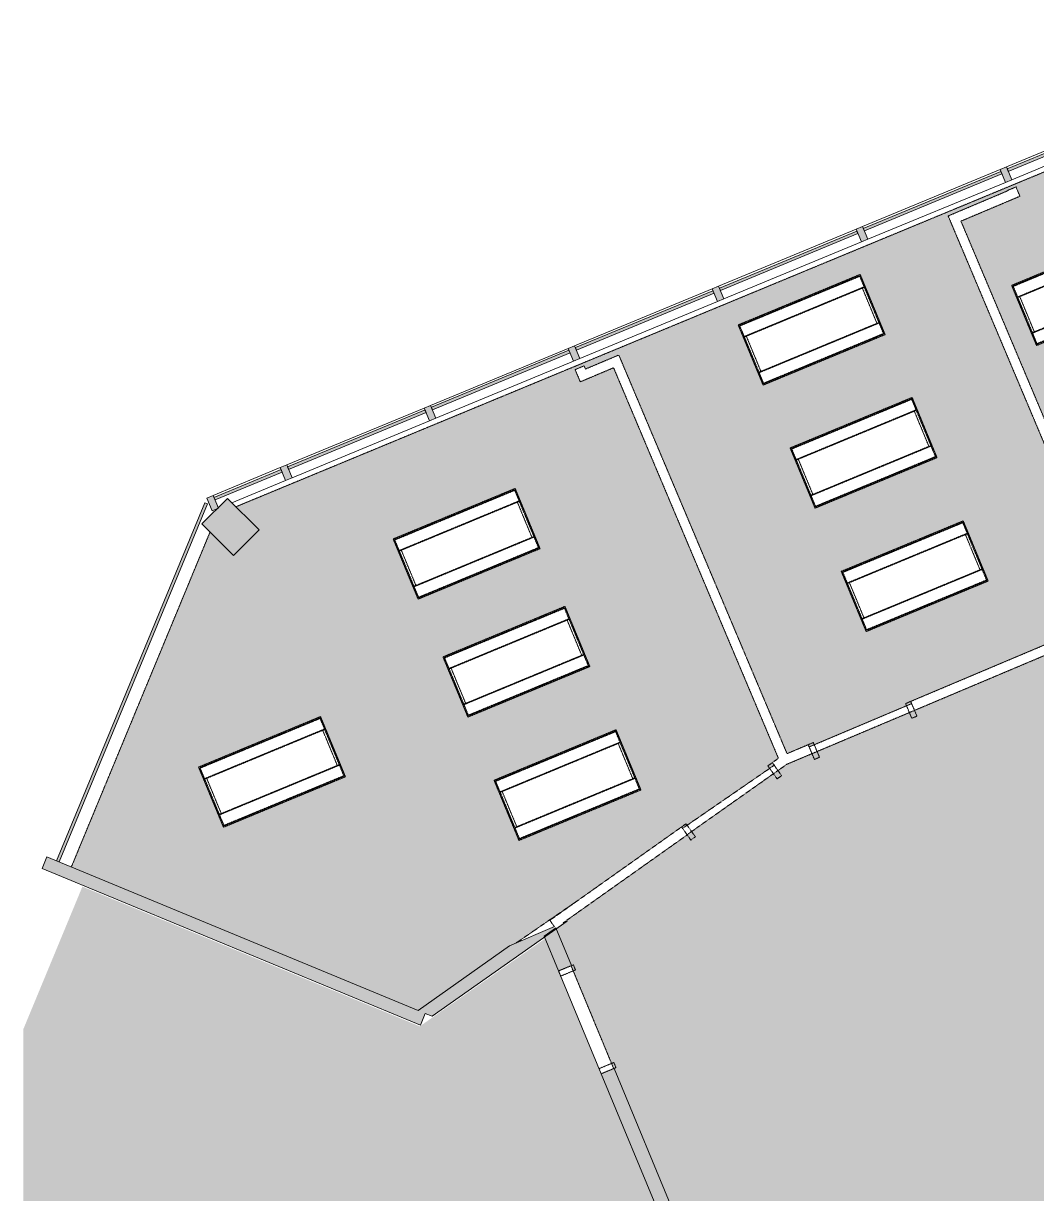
# Model space of a CAD drawing. Header units: inches. Extents: x 488 to 2071, y 800 to 2509.
# Drawn here: x 488.1 to 852.2, y 1868.3 to 2288.8 of the extents above; entities that cross this region are included whole.
import ezdxf

# ---------------------------------------------------------------- set-up
doc = ezdxf.new("R2010")
doc.units = ezdxf.units.IN
doc.header["$MEASUREMENT"] = 0
doc.linetypes.add('Demolished', pattern=[0.1875, 0.125, -0.0625])
for name, color, linetype, lineweight in [('A-CLNG', 13, 'Demolished', 9), ('A-CLNG-PATT', 13, 'Demolished', 9), ('A-DETL-GENF', 92, 'Continuous', 9), ('A-DOOR', 31, 'Demolished', 9), ('A-DOOR-FRAM', 31, 'Demolished', 20), ('A-GLAZ-CURT', 52, 'Continuous', 13), ('A-GLAZ-CWMG', 51, 'Continuous', 13), ('A-WALL', 113, 'Demolished', 9), ('A-WALL-PATT', 111, 'Continuous', 13), ('E-LITE-EQPM', 33, 'Demolished', 9), ('I-WALL', 2, 'Demolished', 9)]:
    doc.layers.add(name, color=color, linetype=linetype, lineweight=lineweight)

# ---------------------------------------------------------------- blocks, each defined once
blk = doc.blocks.new('Single Flush - OTJ_SOLIDFLUSH_ALUM-5250963-Level 1 REFLECTED CEILING PLAN DEMOLITION')
at = {"layer": 'A-DOOR-FRAM', "color": 250}
for p, q in [((-20, -4), (-20, 1.75)), ((-20, 1.75), (-18, 1.75)), ((-18, -4), (-18, 1.75)), ((18.000004, -4), (18.000004, 1.75)), ((18.000004, 1.75), (20.000004, 1.75)), ((20.000004, -4), (20.000004, 1.75)), ((-20, -4), (-18, -4)), ((18.000004, -4), (20.000004, -4))]:
    blk.add_line(p, q, dxfattribs=at)
blk = doc.blocks.new('Single Flush - OTJ_SOLIDFLUSH_ALUM-5213334-Level 1 REFLECTED CEILING PLAN DEMOLITION')
at = {"layer": 'A-DOOR-FRAM', "color": 250}
for p, q in [((-20, 4), (-20, -1.75)), ((-20, 4), (-18, 4)), ((-18, 4), (-18, -1.75)), ((18.000004, 4), (18.000004, -1.75)), ((18.000004, 4), (20.000004, 4)), ((20.000004, 4), (20.000004, -1.75)), ((-20, -1.75), (-18, -1.75)), ((18.000004, -1.75), (20.000004, -1.75))]:
    blk.add_line(p, q, dxfattribs=at)
blk = doc.blocks.new('System Panel - Glazed-5309573-Level 1 REFLECTED CEILING PLAN DEMOLITION')
at = {"layer": 'A-GLAZ-CURT', "lineweight": 9}
blk.add_hatch(color=7, dxfattribs=at).paths.add_polyline_path([(-13.05, 0.75), (13.05, 0.75), (13.05, 1.75), (-13.05, 1.75), (-13.05, 1.38)], flags=0)
at = {"layer": 'A-GLAZ-CURT', "color": 8, "lineweight": 20}
for p, q in [((-13.05, 0.75), (-13.05, 1.75)), ((-13.05, 1.75), (13.05, 1.75)), ((13.05, 0.75), (-13.05, 0.75)), ((13.05, 1.75), (13.05, 0.75))]:
    blk.add_line(p, q, dxfattribs=at)
blk = doc.blocks.new('System Panel - Glazed-5309574-Level 1 REFLECTED CEILING PLAN DEMOLITION')
at = {"layer": 'A-GLAZ-CURT', "lineweight": 9}
blk.add_hatch(color=7, dxfattribs=at).paths.add_polyline_path([(-69.6, 0.75), (69.66, 0.75), (69.66, 1.75), (-69.6, 1.75)], flags=0)
at = {"layer": 'A-GLAZ-CURT', "color": 8, "lineweight": 20}
for p, q in [((-69.66, 0.75), (-69.66, 1.75)), ((-69.66, 1.75), (69.66, 1.75)), ((69.66, 0.75), (-69.66, 0.75)), ((69.66, 1.75), (69.66, 0.75))]:
    blk.add_line(p, q, dxfattribs=at)
blk = doc.blocks.new('System Panel - Glazed-5309578-Level 1 REFLECTED CEILING PLAN DEMOLITION')
at = {"layer": 'A-GLAZ-CURT', "lineweight": 9}
blk.add_hatch(color=7, dxfattribs=at).paths.add_polyline_path([(26.75, 0.75), (26.75, 1.75), (-26.75, 1.75), (-26.75, 0.75), (5.47, 0.75)], flags=0)
at = {"layer": 'A-GLAZ-CURT', "color": 8, "lineweight": 20}
for p, q in [((-26.75, 0.75), (-26.75, 1.75)), ((-26.75, 1.75), (26.75, 1.75)), ((26.75, 0.75), (-26.75, 0.75)), ((26.75, 1.75), (26.75, 0.75))]:
    blk.add_line(p, q, dxfattribs=at)
blk = doc.blocks.new('Rectangular Mullion - 2_5_ x 5_ rectangular-5308160-Level 1 REFLECTED CEILING PLAN DEMOLITION')
at = {"layer": 'A-GLAZ-CWMG', "lineweight": 9}
for p, q in [((556.26, 2119.19), (580.37, 2129.18)), ((563, 2116.57), (582.29, 2124.56))]:
    blk.add_line(p, q, dxfattribs=at)
blk = doc.blocks.new('Rectangular Mullion - 2_5_ x 5_ rectangular-5308161-Level 1 REFLECTED CEILING PLAN DEMOLITION')
at = {"layer": 'A-GLAZ-CWMG', "lineweight": 9}
for p, q in [((582.68, 2130.13), (632.11, 2150.61)), ((584.6, 2125.52), (634.03, 2145.99))]:
    blk.add_line(p, q, dxfattribs=at)
blk = doc.blocks.new('Rectangular Mullion - 2_5_ x 5_ rectangular-5309581-Level 1 REFLECTED CEILING PLAN DEMOLITION')
at = {"layer": 'A-GLAZ-CWMG', "lineweight": 9}
blk.add_hatch(color=7, dxfattribs=at).paths.add_polyline_path([(0, 2.5), (-1.89, 2.5), (-2.5, 2.25), (-2.5, -2.5), (0, -2.5), (0, -1.81)], flags=0)
at = {"layer": 'A-GLAZ-CWMG', "color": 8, "lineweight": 20}
for p, q in [((-2.5, 2.5), (0, 2.5)), ((-2.5, -2.5), (-2.5, 2.5)), ((0, 2.5), (0, -2.5)), ((0, -2.5), (-2.5, -2.5))]:
    blk.add_line(p, q, dxfattribs=at)
blk = doc.blocks.new('Rectangular Mullion - 2_5_ x 5_ rectangular-5309583-Level 1 REFLECTED CEILING PLAN DEMOLITION')
at = {"layer": 'A-GLAZ-CWMG', "lineweight": 9}
blk.add_hatch(color=7, dxfattribs=at).paths.add_polyline_path([(-1.25, 2.5), (1.25, 2.5), (1.25, -2.5), (-1.25, -2.5), (-1.25, -0.75)], flags=0)
at = {"layer": 'A-GLAZ-CWMG', "color": 8, "lineweight": 20}
for p, q in [((1.25, 2.5), (-1.25, 2.5)), ((-1.25, 2.5), (-1.25, -2.5)), ((1.25, -2.5), (1.25, 2.5)), ((-1.25, -2.5), (1.25, -2.5))]:
    blk.add_line(p, q, dxfattribs=at)
blk = doc.blocks.new('L-Recessed-Axis-Duo - 2 x 4-4560001-Level 1 REFLECTED CEILING PLAN DEMOLITION')
at = {"layer": 'E-LITE-EQPM', "color": 7}
for p, q in [((-23.7, 11.7), (-23.7, -11.7)), ((23.7, 11.7), (-23.7, 11.7)), ((-23.37, 11.26), (-23.37, 11.27)), ((-23.37, 11.14), (-23.37, 11.26)), ((-23.37, 11.14), (23.38, 11.14)), ((23.32, 11.32), (-23.32, 11.32)), ((-23.32, 11.32), (-23.32, -11.32)), ((23.32, -11.32), (23.32, 11.32)), ((23.38, 11.27), (23.38, 11.26)), ((23.38, 11.26), (23.38, 11.14)), ((23.7, -11.7), (23.7, 11.7)), ((-23.32, 7.03), (23.32, 7.03)), ((-23.32, 7.02), (23.32, 7.02)), ((-23.32, 6.85), (23.32, 6.85)), ((-22.57, 6.87), (-22.57, -6.87)), ((22.57, -6.87), (22.57, 6.87)), ((23.32, -6.85), (-23.32, -6.85)), ((-23.32, -7.02), (23.32, -7.02)), ((-23.32, -7.03), (23.32, -7.03)), ((-23.7, -11.7), (23.7, -11.7)), ((-23.37, -11.26), (-23.37, -11.14)), ((-23.37, -11.14), (23.38, -11.14)), ((-23.37, -11.27), (-23.37, -11.26)), ((-23.32, -11.32), (23.32, -11.32)), ((23.38, -11.14), (23.38, -11.26)), ((23.38, -11.26), (23.38, -11.27))]:
    blk.add_line(p, q, dxfattribs=at)
for points, knots in [([(-23.64, 11.64), (-23.65, 11.65), (-23.65, 11.65), (-23.66, 11.66), (-23.67, 11.67), (-23.68, 11.68), (-23.68, 11.68), (-23.69, 11.69), (-23.69, 11.69), (-23.7, 11.7), (-23.7, 11.7), (-23.7, 11.7), (-23.7, 11.7)], [0, 0, 0, 0, 0.166667, 0.25, 0.333333, 0.416667, 0.5, 0.583333, 0.666667, 0.75, 0.833333, 1, 1, 1, 1]), ([(23.64, 11.64), (23.65, 11.65), (23.65, 11.65), (23.66, 11.66), (23.67, 11.67), (23.68, 11.68), (23.68, 11.68), (23.69, 11.69), (23.69, 11.69), (23.7, 11.7), (23.7, 11.7), (23.7, 11.7), (23.7, 11.7)], [0, 0, 0, 0, 0.166667, 0.25, 0.333333, 0.416667, 0.5, 0.583333, 0.666667, 0.75, 0.833333, 1, 1, 1, 1]), ([(-23.7, -11.7), (-23.7, -11.7), (-23.7, -11.7), (-23.7, -11.7), (-23.69, -11.69), (-23.69, -11.69), (-23.68, -11.68), (-23.68, -11.68), (-23.67, -11.67), (-23.66, -11.66), (-23.65, -11.65), (-23.65, -11.65), (-23.64, -11.64)], [-1, -1, -1, -1, -0.833333, -0.75, -0.666667, -0.583333, -0.5, -0.416667, -0.333333, -0.25, -0.166667, 0, 0, 0, 0]), ([(23.64, -11.64), (23.65, -11.65), (23.65, -11.65), (23.66, -11.66), (23.67, -11.67), (23.68, -11.68), (23.68, -11.68), (23.69, -11.69), (23.69, -11.69), (23.7, -11.7), (23.7, -11.7), (23.7, -11.7), (23.7, -11.7)], [0, 0, 0, 0, 0.166667, 0.25, 0.333333, 0.416667, 0.5, 0.583333, 0.666667, 0.75, 0.833333, 1, 1, 1, 1])]:
    blk.add_open_spline(points, degree=3, knots=knots, dxfattribs=at)
blk = doc.blocks.new('L-Recessed-Axis-Duo - 2 x 4-V23-Level 1 REFLECTED CEILING PLAN DEMOLITION')
at = {"layer": 'E-LITE-EQPM', "color": 7}
for p, q in [((-23.7, 11.7), (-23.7, -11.7)), ((23.7, 11.7), (-23.7, 11.7)), ((-23.37, 11.26), (-23.37, 11.27)), ((-23.37, 11.14), (-23.37, 11.26)), ((-23.37, 11.14), (23.38, 11.14)), ((23.32, 11.32), (-23.32, 11.32)), ((-23.32, 11.32), (-23.32, -11.32)), ((23.32, -11.32), (23.32, 11.32)), ((23.38, 11.27), (23.38, 11.26)), ((23.38, 11.26), (23.38, 11.14)), ((23.7, -11.7), (23.7, 11.7)), ((-23.32, 7.03), (23.32, 7.03)), ((-23.32, 7.02), (23.32, 7.02)), ((-23.32, 6.85), (23.32, 6.85)), ((-22.57, 6.87), (-22.57, -6.87)), ((22.57, -6.87), (22.57, 6.87)), ((23.32, -6.85), (-23.32, -6.85)), ((-23.32, -7.02), (23.32, -7.02)), ((-23.32, -7.03), (23.32, -7.03)), ((-23.7, -11.7), (23.7, -11.7)), ((-23.37, -11.26), (-23.37, -11.14)), ((-23.37, -11.14), (23.38, -11.14)), ((-23.37, -11.27), (-23.37, -11.26)), ((-23.32, -11.32), (23.32, -11.32)), ((23.38, -11.14), (23.38, -11.26)), ((23.38, -11.26), (23.38, -11.27))]:
    blk.add_line(p, q, dxfattribs=at)
for points, knots in [([(-23.64, 11.64), (-23.65, 11.65), (-23.65, 11.65), (-23.66, 11.66), (-23.67, 11.67), (-23.68, 11.68), (-23.68, 11.68), (-23.69, 11.69), (-23.69, 11.69), (-23.7, 11.7), (-23.7, 11.7), (-23.7, 11.7), (-23.7, 11.7)], [0, 0, 0, 0, 0.166667, 0.25, 0.333333, 0.416667, 0.5, 0.583333, 0.666667, 0.75, 0.833333, 1, 1, 1, 1]), ([(23.64, 11.64), (23.65, 11.65), (23.65, 11.65), (23.66, 11.66), (23.67, 11.67), (23.68, 11.68), (23.68, 11.68), (23.69, 11.69), (23.69, 11.69), (23.7, 11.7), (23.7, 11.7), (23.7, 11.7), (23.7, 11.7)], [0, 0, 0, 0, 0.166667, 0.25, 0.333333, 0.416667, 0.5, 0.583333, 0.666667, 0.75, 0.833333, 1, 1, 1, 1]), ([(-23.7, -11.7), (-23.7, -11.7), (-23.7, -11.7), (-23.7, -11.7), (-23.69, -11.69), (-23.69, -11.69), (-23.68, -11.68), (-23.68, -11.68), (-23.67, -11.67), (-23.66, -11.66), (-23.65, -11.65), (-23.65, -11.65), (-23.64, -11.64)], [-1, -1, -1, -1, -0.833333, -0.75, -0.666667, -0.583333, -0.5, -0.416667, -0.333333, -0.25, -0.166667, 0, 0, 0, 0]), ([(23.64, -11.64), (23.65, -11.65), (23.65, -11.65), (23.66, -11.66), (23.67, -11.67), (23.68, -11.68), (23.68, -11.68), (23.69, -11.69), (23.69, -11.69), (23.7, -11.7), (23.7, -11.7), (23.7, -11.7), (23.7, -11.7)], [0, 0, 0, 0, 0.166667, 0.25, 0.333333, 0.416667, 0.5, 0.583333, 0.666667, 0.75, 0.833333, 1, 1, 1, 1])]:
    blk.add_open_spline(points, degree=3, knots=knots, dxfattribs=at)
blk = doc.blocks.new('L-Recessed-Axis-Duo - 2 x 4-V24-Level 1 REFLECTED CEILING PLAN DEMOLITION')
at = {"layer": 'E-LITE-EQPM', "color": 7}
for p, q in [((-23.7, 11.7), (-23.7, -11.7)), ((23.7, 11.7), (-23.7, 11.7)), ((-23.37, 11.26), (-23.37, 11.27)), ((-23.37, 11.14), (-23.37, 11.26)), ((-23.37, 11.14), (23.38, 11.14)), ((23.32, 11.32), (-23.32, 11.32)), ((-23.32, 11.32), (-23.32, -11.32)), ((23.32, -11.32), (23.32, 11.32)), ((23.38, 11.27), (23.38, 11.26)), ((23.38, 11.26), (23.38, 11.14)), ((23.7, -11.7), (23.7, 11.7)), ((-23.32, 7.03), (23.32, 7.03)), ((-23.32, 7.02), (23.32, 7.02)), ((-23.32, 6.85), (23.32, 6.85)), ((-22.57, 6.87), (-22.57, -6.87)), ((22.57, -6.87), (22.57, 6.87)), ((-23.32, -7.02), (23.32, -7.02)), ((-23.32, -7.03), (23.32, -7.03)), ((23.32, -6.85), (-23.3, -6.85)), ((-23.7, -11.7), (23.7, -11.7)), ((-23.37, -11.26), (-23.37, -11.14)), ((-23.37, -11.14), (23.38, -11.14)), ((-23.37, -11.27), (-23.37, -11.26)), ((-23.32, -11.32), (23.32, -11.32)), ((23.38, -11.14), (23.38, -11.26)), ((23.38, -11.26), (23.38, -11.27))]:
    blk.add_line(p, q, dxfattribs=at)
for points, knots in [([(-23.64, 11.64), (-23.65, 11.65), (-23.65, 11.65), (-23.66, 11.66), (-23.67, 11.67), (-23.68, 11.68), (-23.68, 11.68), (-23.69, 11.69), (-23.69, 11.69), (-23.7, 11.7), (-23.7, 11.7), (-23.7, 11.7), (-23.7, 11.7)], [0, 0, 0, 0, 0.166667, 0.25, 0.333333, 0.416667, 0.5, 0.583333, 0.666667, 0.75, 0.833333, 1, 1, 1, 1]), ([(23.64, 11.64), (23.65, 11.65), (23.65, 11.65), (23.66, 11.66), (23.67, 11.67), (23.68, 11.68), (23.68, 11.68), (23.69, 11.69), (23.69, 11.69), (23.7, 11.7), (23.7, 11.7), (23.7, 11.7), (23.7, 11.7)], [0, 0, 0, 0, 0.166667, 0.25, 0.333333, 0.416667, 0.5, 0.583333, 0.666667, 0.75, 0.833333, 1, 1, 1, 1]), ([(-23.7, -11.7), (-23.7, -11.7), (-23.7, -11.7), (-23.7, -11.7), (-23.69, -11.69), (-23.69, -11.69), (-23.68, -11.68), (-23.68, -11.68), (-23.67, -11.67), (-23.66, -11.66), (-23.65, -11.65), (-23.65, -11.65), (-23.64, -11.64)], [-1, -1, -1, -1, -0.833333, -0.75, -0.666667, -0.583333, -0.5, -0.416667, -0.333333, -0.25, -0.166667, 0, 0, 0, 0]), ([(23.64, -11.64), (23.65, -11.65), (23.65, -11.65), (23.66, -11.66), (23.67, -11.67), (23.68, -11.68), (23.68, -11.68), (23.69, -11.69), (23.69, -11.69), (23.7, -11.7), (23.7, -11.7), (23.7, -11.7), (23.7, -11.7)], [0, 0, 0, 0, 0.166667, 0.25, 0.333333, 0.416667, 0.5, 0.583333, 0.666667, 0.75, 0.833333, 1, 1, 1, 1])]:
    blk.add_open_spline(points, degree=3, knots=knots, dxfattribs=at)
blk = doc.blocks.new('Single Flush - OTJ_SOLIDFLUSH_ALUM-V32-Level 1 REFLECTED CEILING PLAN DEMOLITION')
at = {"layer": 'A-DOOR-FRAM', "color": 250}
for p, q in [((-20, -3.25), (-20, 2.5)), ((-20, 2.5), (-18, 2.5)), ((-18, -3.25), (-18, 2.5)), ((18.000004, -3.25), (18.000004, 2.5)), ((18.000004, 2.5), (20.000004, 2.5)), ((20.000004, -3.25), (20.000004, 2.5)), ((-20, -3.25), (-18, -3.25)), ((18.000004, -3.25), (20.000004, -3.25))]:
    blk.add_line(p, q, dxfattribs=at)

msp = doc.modelspace()

# ---------------------------------------------------------------- hatches: boundary and pattern name
at = {"layer": 'A-CLNG-PATT', "lineweight": 13}
h = msp.add_hatch(dxfattribs=at)
h.set_pattern_fill('FP_4', color=10, style=0, pattern_type=2)
h.set_pattern_definition([(22.5, (1437.166, 2389.966), (53.5306, -3.8043), [4, -4, 8, -4, -28]), (22.5, (1437.166, 2389.966), (53.5306, -3.8043), [-20, 8, -4, 8, -4, -4]), (22.5, (1437.166, 2389.966), (53.5306, -3.8043), [-44, 4, 0]), (292.5, (1437.166, 2389.966), (-35.1618, -40.542), [4, -4, 8, -4, -4]), (292.5, (1437.166, 2389.966), (-35.1618, -40.542), [-20, 4, 0])])
h.paths.add_polyline_path([(629.94, 1934.1), (662.79, 1957.29), (665, 1958.25), (687.18, 1973.53), (724.6, 2000.05), (724.96, 1999.54), (757.9, 2022.23), (757.23, 2023.18), (759.41, 2024.73), (700.17, 2165.08), (688.2, 2160.02), (686.34, 2164.41), (689.58, 2165.75), (690.06, 2164.61), (702.04, 2169.66), (762.5, 2026.4), (770.11, 2029.61), (770.44, 2028.81), (807.29, 2044.37), (806.96, 2045.17), (880.89, 2076.37), (820.42, 2219.63), (841.7, 2228.62), (841.65, 2228.74), (844.88, 2230.08), (844.92, 2229.98), (844.84, 2229.94), (846.2, 2226.71), (825.01, 2217.77), (884.12, 2077.73), (956.9, 2108.45), (957.23, 2107.66), (994.09, 2123.21), (993.75, 2124.01), (1001.35, 2127.22), (946.12, 2258.07), (944.28, 2257.32), (938.93, 2270.24), (564.45, 2115.13), (572.74, 2106.84), (563.54, 2097.64), (555.14, 2106.05), (505.31, 1985.73), (573.96, 1957.29)], flags=0)
h.paths.add_polyline_path([(666.19, 1995.21), (657.23, 2016.83), (701.02, 2034.97), (709.98, 2013.35), (667.32, 1995.67)], flags=0)
h.paths.add_polyline_path([(559.98, 1999.95), (551.02, 2021.57), (594.81, 2039.71), (603.77, 2018.09), (562.23, 2000.88)], flags=0)
h.paths.add_polyline_path([(647.82, 2039.55), (638.86, 2061.17), (682.65, 2079.31), (691.61, 2057.69), (648.77, 2039.95)], flags=0)
h.paths.add_polyline_path([(790.97, 2070.28), (782.01, 2091.9), (825.81, 2110.04), (834.76, 2088.42), (793.55, 2071.35)], flags=0)
h.paths.add_polyline_path([(629.93, 2081.93), (620.97, 2103.55), (664.77, 2121.69), (673.72, 2100.07), (630.23, 2082.06)], flags=0)
h.paths.add_polyline_path([(879.81, 2107.66), (870.85, 2129.28), (914.66, 2147.38), (923.6, 2125.8), (883.67, 2109.26)], flags=0)
h.paths.add_polyline_path([(772.6, 2114.63), (763.64, 2136.25), (807.44, 2154.39), (816.39, 2132.77), (778.58, 2117.11)], flags=0)
h.paths.add_polyline_path([(924.16, 2126.03), (923.69, 2127.14), (915.2, 2147.65), (958.99, 2165.79), (967.95, 2144.17), (924.81, 2126.3)], flags=0)
h.paths.add_polyline_path([(1004.57, 2128.58), (1012.18, 2131.79), (1012.51, 2130.99), (1049.36, 2146.54), (1049.03, 2147.34), (1122.27, 2178.26), (1064.99, 2316.52), (1050.14, 2310.37), (1048.04, 2315.44), (953.71, 2276.37), (959.07, 2263.44), (949.35, 2259.42), (1003.22, 2131.79)], flags=0)
h.paths.add_polyline_path([(753.93, 2158.85), (744.98, 2180.47), (788.77, 2198.61), (797.73, 2176.99), (754.94, 2159.27)], flags=0)
h.paths.add_polyline_path([(1011.93, 2164.15), (1002.97, 2185.77), (1046.78, 2203.87), (1055.72, 2182.29), (1013.48, 2164.79)], flags=0)
h.paths.add_polyline_path([(852.2, 2173.07), (843.24, 2194.69), (887.05, 2212.79), (895.99, 2191.21), (852.76, 2173.3)], flags=0)
h.paths.add_polyline_path([(1125.72, 2179.71), (1201.04, 2211.51), (1201.38, 2210.71), (1238.23, 2226.26), (1237.89, 2227.06), (1244.37, 2229.79), (1186.32, 2364.22), (1174.97, 2359.32), (1172.33, 2365.71), (1175.56, 2367.05), (1176.85, 2363.94), (1184.93, 2367.43), (1183.37, 2371.04), (1203.36, 2379.31), (1203.2, 2379.71), (1051.5, 2316.87), (1052.17, 2315.27), (1067.04, 2321.39), (1116.34, 2202.36)], flags=0)
h.paths.add_polyline_path([(1056.27, 2182.51), (1047.32, 2204.13), (1091.11, 2222.27), (1100.07, 2200.65), (1056.75, 2182.71)], flags=0)
h.paths.add_polyline_path([(896.55, 2191.44), (894.86, 2195.5), (887.59, 2213.06), (931.38, 2231.2), (940.34, 2209.58), (899.12, 2192.51)], flags=0)
h.paths.add_polyline_path([(1144.78, 2216.58), (1135.82, 2238.2), (1179.62, 2256.34), (1188.57, 2234.72), (1149.47, 2218.52)], flags=0)
h.paths.add_polyline_path([(984.32, 2229.56), (975.36, 2251.18), (1019.17, 2269.28), (1028.11, 2247.7), (988.75, 2231.39)], flags=0)
h.paths.add_polyline_path([(1247.82, 2231.25), (1254.48, 2234.06), (1254.81, 2233.26), (1291.66, 2248.82), (1291.33, 2249.61), (1365.67, 2281), (1306.98, 2422.7), (1264.14, 2404.95), (1269.49, 2392.02), (1254.71, 2385.9), (1249.35, 2398.83), (1206.66, 2381.14), (1208.26, 2377.29), (1188.32, 2369.03), (1246.61, 2234.06)], flags=0)
h.paths.add_polyline_path([(1028.66, 2247.93), (1027.12, 2251.65), (1019.71, 2269.55), (1063.5, 2287.69), (1072.46, 2266.07), (1028.91, 2248.03)], flags=0)
h.paths.add_polyline_path([(1278.26, 2274.22), (1269.31, 2295.84), (1313.1, 2313.98), (1322.06, 2292.36), (1278.3, 2274.24)], flags=0)
h.paths.add_polyline_path([(1486.35, 2281.82), (1487.24, 2281.82), (1487.24, 2282.33), (1494.33, 2282.33), (1495.58, 2281.82), (1495.58, 2500.82), (1310.45, 2424.13), (1369.18, 2282.33), (1447.24, 2282.33), (1447.24, 2281.82), (1477.09, 2281.82)], flags=0)
h.paths.add_polyline_path([(1117.17, 2281.99), (1108.22, 2303.61), (1152.01, 2321.75), (1160.96, 2300.13), (1118.56, 2282.56)], flags=0)
h.paths.add_polyline_path([(1411.6, 2327.28), (1402.65, 2348.91), (1446.44, 2367.05), (1455.4, 2345.43), (1414.15, 2328.34)], flags=0)
h.paths.add_polyline_path([(1250.65, 2339.63), (1241.7, 2361.25), (1285.49, 2379.39), (1294.45, 2357.77), (1254.56, 2341.25)], flags=0)
h.paths.add_polyline_path([(1339.15, 2376.29), (1330.2, 2397.91), (1373.99, 2416.05), (1382.95, 2394.43), (1341.1, 2377.09)], flags=0)
h.paths.add_polyline_path([(1427.57, 2412.91), (1418.62, 2434.53), (1462.41, 2452.67), (1471.37, 2431.05), (1427.64, 2412.94)], flags=0)
h = msp.add_hatch(dxfattribs=at)
h.set_pattern_fill('FP_5', color=10, style=0, pattern_type=2)
h.set_pattern_definition([(270, (1202.845, 2702.288), (-24, -48), [4, -4, 8, -4, -28]), (270, (1202.845, 2702.288), (-24, -48), [-20, 8, -4, 8, -4, -4]), (270, (1202.845, 2702.288), (-24, -48), [-44, 4, 0]), (180, (1202.845, 2702.29), (-24, 48), [4, -4, 8, -4, -4]), (180, (1202.845, 2702.29), (-24, 48), [-20, 4, 0])])
h.paths.add_polyline_path([(828.72, 815.59), (917.53, 1029.99), (950.56, 1015.69), (991.54, 1114.61), (958.28, 1128.39), (1125.9, 1533.05), (1197.85, 1561.22), (1204.62, 1544.88), (1255.67, 1566.03), (1248.9, 1582.38), (1275.64, 1593.45), (1277.94, 1587.91), (1256.13, 1578.88), (1302.12, 1467.84), (1377.13, 1436.77), (1377.19, 1436.93), (1381.81, 1435.01), (1342.66, 1340.49), (1468.57, 1288.57), (1612.76, 1349.28), (1612.98, 1348.76), (1649.84, 1364.28), (1649.62, 1364.8), (1733.21, 1400), (1760.05, 1400), (1760.05, 1399.25), (1800.05, 1399.25), (1800.05, 1400), (1805.3, 1400), (1805.3, 1903.6), (1941.35, 1961.79), (1975.76, 1961.79), (1975.76, 1962.29), (2015.35, 1962.29), (2015.35, 2149.54), (1808.91, 2149.54), (1761.58, 2168.94), (1772.16, 2143.4), (1770.55, 2142.73), (1759.3, 2169.88), (1493.64, 2278.83), (1369.54, 2278.83), (762.43, 2022.57), (757.23, 2018.9), (726.58, 1997.26), (726.62, 1997.19), (682.09, 1965.63), (683.44, 1966.21), (679.55, 1963.46), (685.03, 1950.22), (684.89, 1950.16), (700.2, 1913.21), (700.34, 1913.27), (844.26, 1565.81), (844.17, 1565.62), (844.62, 1564.54), (805.56, 1474.3), (999.5, 1393.97), (1030.42, 1468.63), (1029.33, 1469.08), (1025.12, 1458.92), (1025.06, 1458.92), (1023.82, 1455.93), (1011.58, 1461), (1017.03, 1474.17), (1004.89, 1479.19), (1010.8, 1494.6), (1039.97, 1482.53), (1002.73, 1392.63), (1002.91, 1392.56), (944.7, 1252.05), (906.8, 1267.68), (873.51, 1187.3), (910.44, 1171.31), (773.24, 838.57), (828.67, 815.62)], flags=0)
h.paths.add_polyline_path([(1507.99, 1389.41), (1438.21, 1389.41), (1438.21, 1425.91), (1515.71, 1425.91), (1515.71, 1389.41), (1512.21, 1389.41)], flags=0)
h.paths.add_polyline_path([(1509.32, 1392.91), (1512.21, 1392.91), (1512.21, 1422.41), (1441.71, 1422.41), (1441.71, 1392.91), (1503.46, 1392.91)], flags=0)
h.paths.add_polyline_path([(968.1, 1441.91), (966.49, 1442.6), (985.31, 1486.94), (986.92, 1486.25), (968.39, 1442.6)], flags=0)
h.paths.add_polyline_path([(1657.25, 1444.5), (1624.5, 1444.5), (1624.5, 1511), (1737.96, 1511), (1737.96, 1623.45), (1737.71, 1623.34), (1709.83, 1689.91), (1711.44, 1690.59), (1737.96, 1627.27), (1737.96, 1906.74), (1662.96, 1906.74), (1662.96, 1954.99), (1741.46, 1954.99), (1741.46, 1507.5), (1657.5, 1507.5), (1657.5, 1444.5)], flags=0)
h.paths.add_polyline_path([(1654, 1448), (1654, 1459.42), (1634.99, 1451.54), (1628, 1468.36), (1628, 1448), (1649.62, 1448)], flags=0)
h.paths.add_polyline_path([(915.41, 1464.05), (913.79, 1464.74), (932.62, 1509.08), (934.23, 1508.39), (919.73, 1474.23)], flags=0)
h.paths.add_polyline_path([(1654, 1468.36), (1654, 1507.5), (1628, 1507.5), (1628, 1474.63), (1647.98, 1482.9), (1653.98, 1468.41)], flags=0)
h.paths.add_polyline_path([(1031.76, 1471.86), (1035.4, 1480.64), (1012.78, 1489.99), (1009.38, 1481.12), (1030.42, 1472.41)], flags=0)
h.paths.add_polyline_path([(862.62, 1485.97), (861.01, 1486.65), (879.83, 1530.99), (881.44, 1530.31)], flags=0)
h.paths.add_polyline_path([(1573.22, 1560.04), (1572.55, 1561.66), (1617.06, 1580.09), (1617.73, 1578.47)], flags=0)
h.paths.add_polyline_path([(1691.46, 1604), (1663.59, 1670.57), (1665.2, 1671.25), (1693.08, 1604.68)], flags=0)
h.paths.add_polyline_path([(1555.49, 1605.48), (1554.82, 1607.1), (1599.32, 1625.53), (1599.99, 1623.91), (1555.52, 1605.49)], flags=0)
h.paths.add_polyline_path([(1013.33, 1627.15), (985.71, 1693.82), (987.33, 1694.49), (1014.94, 1627.82)], flags=0)
h.paths.add_polyline_path([(1198.7, 1635.71), (1192.78, 1650.03), (1196.23, 1651.46), (1195.08, 1654.24), (1207.32, 1659.31), (1208.47, 1656.53), (1211.71, 1657.87), (1217.64, 1643.56), (1199.04, 1635.85)], flags=0)
h.paths.add_polyline_path([(1049.61, 1642.18), (1021.99, 1708.85), (1023.61, 1709.52), (1051.22, 1642.85)], flags=0)
h.paths.add_polyline_path([(1783.9, 1642.81), (1756.02, 1709.37), (1757.63, 1710.05), (1785.51, 1643.48)], flags=0)
h.paths.add_polyline_path([(1535.81, 1650.12), (1535.14, 1651.73), (1579.64, 1670.17), (1580.31, 1668.55), (1536.14, 1650.25)], flags=0)
h.paths.add_polyline_path([(1085.89, 1657.2), (1058.27, 1723.88), (1059.89, 1724.55), (1087.5, 1657.87)], flags=0)
h.paths.add_polyline_path([(1176.82, 1680.44), (1117.21, 1824.35), (1194.6, 1856.41), (1254.21, 1712.5), (1182.34, 1682.73)], flags=0)
h.paths.add_polyline_path([(1177.76, 1682.73), (1251.92, 1713.45), (1193.65, 1854.12), (1119.49, 1823.41), (1165.43, 1712.5)], flags=0)
h.paths.add_polyline_path([(1352.76, 1753.72), (1293.15, 1897.63), (1381.63, 1934.28), (1441.24, 1790.37), (1381.63, 1765.68)], flags=0)
h.paths.add_polyline_path([(1353.7, 1756.01), (1438.95, 1791.32), (1380.68, 1932), (1295.43, 1896.69), (1352.76, 1758.29)], flags=0)
h.paths.add_polyline_path([(1511.89, 1765.23), (1505.85, 1779.81), (1520.63, 1785.93), (1526.75, 1771.15), (1526.51, 1771.05), (1526.42, 1771.25), (1520.63, 1768.85)], flags=0)
h.paths.add_polyline_path([(818.79, 1839.26), (807.48, 1850.57), (814.62, 1857.72), (820.52, 1860.16), (830.1, 1850.57), (819.23, 1839.7)], flags=0)
h.paths.add_polyline_path([(1666.46, 1910.24), (1737.96, 1910.24), (1737.96, 1951.49), (1666.46, 1951.49), (1666.46, 1913.66)], flags=0)
h.paths.add_polyline_path([(1073.33, 1947.19), (1071.99, 1950.43), (1071.54, 1950.24), (1066.76, 1961.78), (1081.54, 1967.9), (1086.32, 1956.36), (1086.04, 1956.25), (1087.38, 1953), (1073.48, 1947.25)], flags=0)
h.paths.add_polyline_path([(1838.63, 1978.03), (1811.01, 2044.71), (1812.63, 2045.38), (1840.25, 1978.7)], flags=0)
h.paths.add_polyline_path([(1883.06, 1996.64), (1855.44, 2063.32), (1857.06, 2063.99), (1884.68, 1997.31)], flags=0)
h.paths.add_polyline_path([(1941.35, 1997.53), (1908.3, 1997.53), (1908.3, 2061.6), (1900.77, 2079.78), (1902.38, 2080.45), (1908.3, 2066.17), (1908.3, 2117.53), (1968.3, 2117.53), (1968.3, 1997.53), (1950.3, 1997.53)], flags=0)
h.paths.add_polyline_path([(2003.47, 2001.74), (2002.43, 2001.87), (2001.47, 2002.27), (2000.64, 2002.91), (2000.01, 2003.74), (1999.61, 2004.7), (1999.47, 2005.74), (1999.64, 2006.86), (2000.01, 2007.74), (2000.64, 2008.57), (2001.47, 2009.2), (2002.47, 2009.61), (2003.47, 2009.74), (2004.51, 2009.6), (2005.47, 2009.2), (2006.33, 2008.52), (2006.93, 2007.74), (2007.33, 2006.77), (2007.47, 2005.74), (2007.33, 2004.7), (2006.93, 2003.74), (2006.3, 2002.91), (2005.47, 2002.27), (2004.51, 2001.87)], flags=0)
h.paths.add_polyline_path([(1663.74, 2014.99), (1663.74, 2018.49), (1739.74, 2018.49), (1739.74, 2094.7), (1743.24, 2094.7), (1743.24, 2014.99), (1674.9, 2014.99)], flags=0)
h.paths.add_polyline_path([(2002.47, 2049.74), (2001.43, 2049.87), (2000.47, 2050.27), (1999.64, 2050.91), (1999.01, 2051.74), (1998.61, 2052.7), (1998.47, 2053.74), (1998.61, 2054.77), (1999.01, 2055.74), (1999.64, 2056.57), (2000.47, 2057.2), (2001.43, 2057.6), (2002.47, 2057.74), (2003.51, 2057.6), (2004.47, 2057.2), (2005.3, 2056.57), (2005.93, 2055.74), (2006.33, 2054.77), (2006.47, 2053.74), (2006.33, 2052.7), (2005.93, 2051.74), (2005.3, 2050.91), (2004.47, 2050.27), (2003.47, 2049.87)], flags=0)
h.paths.add_polyline_path([(1359.92, 2066.94), (1356.42, 2066.94), (1356.42, 2151.62), (1316.17, 2151.62), (1316.17, 2175.12), (1359.92, 2175.12), (1359.92, 2098.4)], flags=0)
h.paths.add_polyline_path([(1383.89, 2074.95), (1377.77, 2089.73), (1392.55, 2095.86), (1398.67, 2081.07)], flags=0)
h.paths.add_polyline_path([(2002.47, 2098.29), (2001.43, 2098.42), (2000.47, 2098.82), (1999.64, 2099.46), (1999.01, 2100.29), (1998.61, 2101.25), (1998.47, 2102.29), (1998.61, 2103.32), (1999.01, 2104.29), (1999.64, 2105.12), (2000.47, 2105.75), (2001.43, 2106.15), (2002.47, 2106.29), (2003.51, 2106.15), (2004.47, 2105.75), (2005.3, 2105.12), (2005.93, 2104.29), (2006.33, 2103.32), (2006.47, 2102.29), (2006.33, 2101.25), (2005.93, 2100.29), (2005.3, 2099.46), (2004.47, 2098.82), (2003.34, 2098.4)], flags=0)
h.paths.add_polyline_path([(1344.75, 2155.12), (1356.42, 2155.12), (1356.42, 2171.62), (1319.67, 2171.62), (1319.67, 2155.12), (1336.17, 2155.12)], flags=0)
at = {"layer": 'A-DETL-GENF'}
h = msp.add_hatch(color=9, dxfattribs=at)
h.paths.add_polyline_path([(771.32, 799.94), (1415.16, 799.94), (1483.65, 965.29), (1375.23, 1012.17), (1376.16, 1014.32), (1339.44, 1030.19), (1338.51, 1028.04), (1114.81, 1124.75), (1093.18, 1072.51), (997.03, 1112.34), (954.85, 1010.5), (916.3, 1027.18), (826.76, 811), (771.32, 833.96), (909.06, 1166.51), (870.12, 1183.37), (905.88, 1265.96), (939.16, 1252.24), (940.58, 1255.52), (940.53, 1255.55), (943.21, 1262.01), (943.36, 1261.95), (959.26, 1298.66), (958.51, 1298.97), (996.19, 1389.93), (798.83, 1471.68), (838.32, 1567.02), (675.57, 1959.93), (630.52, 1928.39), (509.26, 1978.61), (488.05, 1927.42), (488.05, 799.94), (724.28, 799.94)], flags=0)
h.paths.add_polyline_path([(1090.47, 1079.05), (1112.14, 1131.36), (1229.59, 1080.58), (1281.61, 1206.16), (1128.27, 1269.67), (1102.37, 1206.86), (1094.97, 1209.91), (1124.02, 1280.36), (1040.85, 1314.66), (990.12, 1192.17), (1069.67, 1159.22), (1061.02, 1138.33), (1056.4, 1140.24), (1063.14, 1156.51), (988.2, 1187.55), (981.85, 1172.21), (981.03, 1172.55), (965.78, 1135.57), (966.54, 1135.25), (964.82, 1131.09), (1039.75, 1100.05), (1041.09, 1103.29), (1045.71, 1101.38), (1044.37, 1098.14), (1088.56, 1079.84)], flags=0)
h.paths.add_polyline_path([(1283.14, 1209.85), (1287.81, 1221.14), (1134.45, 1284.66), (1129.79, 1273.37), (1280.46, 1210.96)], flags=0)
h.paths.add_polyline_path([(1289.34, 1224.83), (1336.22, 1338), (1221.09, 1385.69), (1246.74, 1447.62), (1198.68, 1467.53), (1196.96, 1463.37), (1192.34, 1465.28), (1194.06, 1469.44), (1118.01, 1500.94), (1116.29, 1496.78), (1114.95, 1497.34), (1099.7, 1460.36), (1100.98, 1459.83), (1095.03, 1445.46), (1171.08, 1413.96), (1177.03, 1428.33), (1181.65, 1426.42), (1173.78, 1407.43), (1093.12, 1440.84), (1042.38, 1318.35), (1125.55, 1284.06), (1154.48, 1354.23), (1161.88, 1351.18), (1135.97, 1288.36), (1288.81, 1225.06)], flags=0)
h.paths.add_polyline_path([(1338.13, 1342.62), (1375.21, 1432.15), (1292.74, 1466.31), (1291.68, 1465.88), (1289.76, 1470.49), (1294.44, 1472.43), (1263.33, 1547.55), (1207.65, 1524.49), (1195.14, 1554.69), (1170.66, 1544.54), (1170.3, 1545.41), (1133.35, 1530.1), (1133.71, 1529.24), (1128.91, 1527.25), (1119.93, 1505.56), (1247.17, 1452.85), (1252.81, 1455.19), (1254.72, 1450.57), (1253.1, 1449.9), (1234.13, 1404.09), (1257.46, 1394.43), (1250.96, 1378.73), (1336.22, 1343.41)], flags=0)
h.paths.add_polyline_path([(1246.34, 1380.64), (1250.93, 1391.72), (1232.21, 1399.47), (1227.62, 1388.39), (1238.78, 1383.77)], flags=0)
h.paths.add_polyline_path([(1210.36, 1531.02), (1261.41, 1552.17), (1257.59, 1561.41), (1206.53, 1540.26), (1209.56, 1532.94)], flags=0)
at = {"layer": 'A-WALL', "linetype": 'Continuous'}
msp.add_hatch(color=250, dxfattribs=at).paths.add_polyline_path([(563.54, 2097.64), (572.74, 2106.84), (561.42, 2118.15), (552.23, 2108.96), (562.79, 2098.4)], flags=0)
at = {"layer": 'A-WALL-PATT', "lineweight": 9}
for points in [[(630.73, 1928.77), (632.5, 1933.05), (496.53, 1989.36), (494.76, 1985.09), (629.94, 1929.1)], [(635, 1932.01), (683.44, 1966.21), (682.09, 1965.63), (679.3, 1963.65), (678.88, 1964.24), (662.79, 1957.29), (629.94, 1934.1), (632.5, 1933.05)]]:
    msp.add_hatch(color=7, dxfattribs=at).paths.add_polyline_path(points, flags=0)
h = msp.add_hatch(color=7, dxfattribs=at)
h.paths.add_polyline_path([(838.83, 1565.84), (841.57, 1572.29), (700.34, 1913.27), (695.72, 1911.35), (797.52, 1665.58)], flags=0)
h.paths.add_polyline_path([(680.41, 1948.31), (685.03, 1950.22), (679.55, 1963.46), (675.36, 1960.5), (679.62, 1950.22)], flags=0)

# ---------------------------------------------------------------- linework, layer by layer
at = {"layer": 'A-CLNG', "color": 7}
for p, q in [((564.45, 2115.13), (938.93, 2270.24)), ((887.04, 2212.83), (843.24, 2194.69)), ((788.77, 2198.61), (744.98, 2180.47)), ((797.73, 2176.99), (788.77, 2198.61)), ((843.24, 2194.69), (852.2, 2173.07)), ((744.98, 2180.47), (753.93, 2158.85)), ((753.93, 2158.85), (797.73, 2176.99)), ((807.44, 2154.39), (763.64, 2136.25)), ((816.39, 2132.77), (807.44, 2154.39)), ((763.64, 2136.25), (772.6, 2114.63)), ((772.6, 2114.63), (816.39, 2132.77)), ((664.77, 2121.69), (620.97, 2103.55)), ((673.72, 2100.07), (664.77, 2121.69)), ((825.81, 2110.04), (782.01, 2091.9)), ((834.76, 2088.42), (825.81, 2110.04)), ((505.31, 1985.73), (555.14, 2106.05)), ((620.97, 2103.55), (629.93, 2081.93)), ((629.93, 2081.93), (673.72, 2100.07)), ((782.01, 2091.9), (790.97, 2070.28)), ((790.97, 2070.28), (834.76, 2088.42)), ((682.65, 2079.31), (638.86, 2061.17)), ((691.61, 2057.69), (682.65, 2079.31)), ((638.86, 2061.17), (647.82, 2039.55)), ((647.82, 2039.55), (691.61, 2057.69)), ((807.29, 2044.37), (770.44, 2028.81)), ((594.81, 2039.71), (551.02, 2021.57)), ((603.77, 2018.09), (594.81, 2039.71)), ((771.47, 2026.39), (808.32, 2041.94)), ((701.02, 2034.97), (657.23, 2016.83)), ((709.98, 2013.35), (701.02, 2034.97)), ((551.02, 2021.57), (559.98, 1999.95)), ((757.9, 2022.23), (724.96, 1999.54)), ((726.58, 1997.26), (759.26, 2020.33)), ((559.98, 1999.95), (603.77, 2018.09)), ((657.23, 2016.83), (666.19, 1995.21)), ((666.19, 1995.21), (709.98, 2013.35)), ((687.18, 1973.53), (665, 1958.25)), ((700.2, 1913.21), (684.89, 1950.16))]:
    msp.add_line(p, q, dxfattribs=at)
at = {"layer": 'A-WALL', "color": 8, "linetype": 'Continuous', "lineweight": 20}
for p, q in [((552.23, 2108.96), (561.42, 2118.15)), ((561.42, 2118.15), (572.74, 2106.84)), ((563.54, 2097.64), (552.23, 2108.96)), ((572.74, 2106.84), (563.54, 2097.64)), ((494.76, 1985.09), (496.53, 1989.36)), ((496.53, 1989.36), (629.94, 1934.1)), ((630.73, 1928.77), (494.76, 1985.09)), ((683.44, 1966.21), (635, 1932.01)), ((662.79, 1957.29), (678.88, 1964.24)), ((682.09, 1965.63), (683.44, 1966.21)), ((629.94, 1934.1), (662.79, 1957.29)), ((632.5, 1933.05), (630.73, 1928.77)), ((635, 1932.01), (632.5, 1933.05))]:
    msp.add_line(p, q, dxfattribs=at)
at = {"layer": 'A-WALL', "linetype": 'Continuous'}
msp.add_line((679.3, 1963.65), (679.43, 1963.74), dxfattribs=at)
at = {"layer": 'I-WALL', "color": 250, "lineweight": 20}
for p, q in [((841.65, 2228.74), (844.88, 2230.08)), ((844.92, 2229.98), (844.84, 2229.94)), ((844.84, 2229.94), (846.2, 2226.71)), ((844.88, 2230.08), (844.92, 2229.98)), ((820.42, 2219.63), (841.7, 2228.62)), ((846.2, 2226.71), (825.01, 2217.77)), ((841.7, 2228.62), (841.65, 2228.74)), ((880.89, 2076.37), (820.42, 2219.63)), ((825.01, 2217.77), (884.12, 2077.73)), ((690.06, 2164.61), (702.04, 2169.66)), ((702.04, 2169.66), (762.5, 2026.4)), ((686.34, 2164.41), (689.58, 2165.75)), ((688.2, 2160.02), (686.34, 2164.41)), ((700.17, 2165.08), (688.2, 2160.02)), ((689.58, 2165.75), (690.06, 2164.61)), ((759.41, 2024.73), (700.17, 2165.08)), ((958.26, 2105.23), (808.32, 2041.94)), ((806.96, 2045.17), (880.89, 2076.37)), ((808.32, 2041.94), (806.96, 2045.17)), ((762.5, 2026.4), (770.11, 2029.61)), ((770.11, 2029.61), (771.47, 2026.39)), ((757.23, 2023.18), (759.41, 2024.73)), ((759.26, 2020.32), (757.23, 2023.18)), ((771.47, 2026.39), (762.43, 2022.57)), ((762.43, 2022.57), (759.26, 2020.32)), ((677.28, 1966.51), (724.6, 2000.05)), ((724.6, 2000.05), (726.62, 1997.19)), ((726.62, 1997.19), (682.09, 1965.63)), ((678.88, 1964.24), (677.28, 1966.51))]:
    msp.add_line(p, q, dxfattribs=at)
at = {"layer": 'I-WALL', "color": 8, "linetype": 'Continuous', "lineweight": 20}
for p, q in [((675.25, 1960.77), (679.3, 1963.65)), ((680.41, 1948.31), (675.25, 1960.77)), ((679.43, 1963.74), (685.03, 1950.22)), ((685.03, 1950.22), (680.41, 1948.31)), ((695.72, 1911.35), (700.34, 1913.27)), ((838.83, 1565.84), (695.72, 1911.35)), ((700.34, 1913.27), (844.26, 1565.81))]:
    msp.add_line(p, q, dxfattribs=at)
at = {"layer": 'I-WALL', "linetype": 'Continuous'}
msp.add_line((680.41, 1948.31), (695.72, 1911.35), dxfattribs=at)

# ---------------------------------------------------------------- block references
at = {"layer": 'A-DOOR', "color": 7}
for name, p, rotation in [('Single Flush - OTJ_SOLIDFLUSH_ALUM-5213334-Level 1 REFLECTED CEILING PLAN DEMOLITION', (789.21, 2035.78), 202.8841929582881), ('Single Flush - OTJ_SOLIDFLUSH_ALUM-5250963-Level 1 REFLECTED CEILING PLAN DEMOLITION', (741.93, 2010.18), 35.32995650910961), ('Single Flush - OTJ_SOLIDFLUSH_ALUM-V32-Level 1 REFLECTED CEILING PLAN DEMOLITION', (690.37, 1930.79), 112.4999999999995)]:
    msp.add_blockref(name, p, dxfattribs=dict(at, rotation=rotation))
at = {"layer": 'A-GLAZ-CURT', "lineweight": 9}
for name, p, rotation in [('System Panel - Glazed-5309578-Level 1 REFLECTED CEILING PLAN DEMOLITION', (867.04, 2245.21), 22.49999999995562), ('System Panel - Glazed-5309578-Level 1 REFLECTED CEILING PLAN DEMOLITION', (815.3, 2223.78), 22.49999999995562), ('System Panel - Glazed-5309578-Level 1 REFLECTED CEILING PLAN DEMOLITION', (763.57, 2202.35), 22.49999999995562), ('System Panel - Glazed-5309578-Level 1 REFLECTED CEILING PLAN DEMOLITION', (711.83, 2180.92), 22.49999999995562), ('System Panel - Glazed-5309578-Level 1 REFLECTED CEILING PLAN DEMOLITION', (660.09, 2159.49), 22.49999999995562), ('System Panel - Glazed-5309578-Level 1 REFLECTED CEILING PLAN DEMOLITION', (608.36, 2138.06), 22.49999999995562), ('System Panel - Glazed-5309573-Level 1 REFLECTED CEILING PLAN DEMOLITION', (569.27, 2121.87), 22.49999999995562), ('System Panel - Glazed-5309574-Level 1 REFLECTED CEILING PLAN DEMOLITION', (528.24, 2051.56), 67.49999999999923)]:
    msp.add_blockref(name, p, dxfattribs=dict(at, rotation=rotation))
at = {"layer": 'A-GLAZ-CWMG', "lineweight": 9}
for name, p in [('Rectangular Mullion - 2_5_ x 5_ rectangular-5308161-Level 1 REFLECTED CEILING PLAN DEMOLITION', (258.69, 107.15)), ('Rectangular Mullion - 2_5_ x 5_ rectangular-5308161-Level 1 REFLECTED CEILING PLAN DEMOLITION', (206.95, 85.72)), ('Rectangular Mullion - 2_5_ x 5_ rectangular-5308161-Level 1 REFLECTED CEILING PLAN DEMOLITION', (155.21, 64.29)), ('Rectangular Mullion - 2_5_ x 5_ rectangular-5308161-Level 1 REFLECTED CEILING PLAN DEMOLITION', (103.47, 42.86)), ('Rectangular Mullion - 2_5_ x 5_ rectangular-5308161-Level 1 REFLECTED CEILING PLAN DEMOLITION', (51.74, 21.43)), ('Rectangular Mullion - 2_5_ x 5_ rectangular-5308161-Level 1 REFLECTED CEILING PLAN DEMOLITION', (0, 0)), ('Rectangular Mullion - 2_5_ x 5_ rectangular-5308160-Level 1 REFLECTED CEILING PLAN DEMOLITION', (0, 0))]:
    msp.add_blockref(name, p, dxfattribs=at)
at = {"layer": 'A-GLAZ-CWMG', "lineweight": 9, "extrusion": (0, 0, -1), "rotation": 157.5000000000444}
for p in [(-841.17, 2234.5), (-789.44, 2213.07), (-737.7, 2191.64), (-685.96, 2170.21), (-634.22, 2148.78), (-582.49, 2127.35)]:
    msp.add_blockref('Rectangular Mullion - 2_5_ x 5_ rectangular-5309583-Level 1 REFLECTED CEILING PLAN DEMOLITION', p, dxfattribs=at)
at = {"layer": 'A-GLAZ-CWMG', "lineweight": 9, "rotation": 202.4999999999556}
msp.add_blockref('Rectangular Mullion - 2_5_ x 5_ rectangular-5309581-Level 1 REFLECTED CEILING PLAN DEMOLITION', (554.9, 2115.92), dxfattribs=at)
at = {"layer": 'E-LITE-EQPM', "color": 7, "extrusion": (0, 0, -1), "rotation": 157.5000000000003}
for name, p in [('L-Recessed-Axis-Duo - 2 x 4-4560001-Level 1 REFLECTED CEILING PLAN DEMOLITION', (-869.62, 2192.95)), ('L-Recessed-Axis-Duo - 2 x 4-4560001-Level 1 REFLECTED CEILING PLAN DEMOLITION', (-771.35, 2178.73)), ('L-Recessed-Axis-Duo - 2 x 4-V23-Level 1 REFLECTED CEILING PLAN DEMOLITION', (-790.02, 2134.51)), ('L-Recessed-Axis-Duo - 2 x 4-4560001-Level 1 REFLECTED CEILING PLAN DEMOLITION', (-647.35, 2101.81)), ('L-Recessed-Axis-Duo - 2 x 4-4560001-Level 1 REFLECTED CEILING PLAN DEMOLITION', (-808.39, 2090.16)), ('L-Recessed-Axis-Duo - 2 x 4-4560001-Level 1 REFLECTED CEILING PLAN DEMOLITION', (-665.24, 2059.43)), ('L-Recessed-Axis-Duo - 2 x 4-V24-Level 1 REFLECTED CEILING PLAN DEMOLITION', (-577.4, 2019.83)), ('L-Recessed-Axis-Duo - 2 x 4-4560001-Level 1 REFLECTED CEILING PLAN DEMOLITION', (-683.6, 2015.09))]:
    msp.add_blockref(name, p, dxfattribs=at)

doc.saveas('drawing.dxf')
